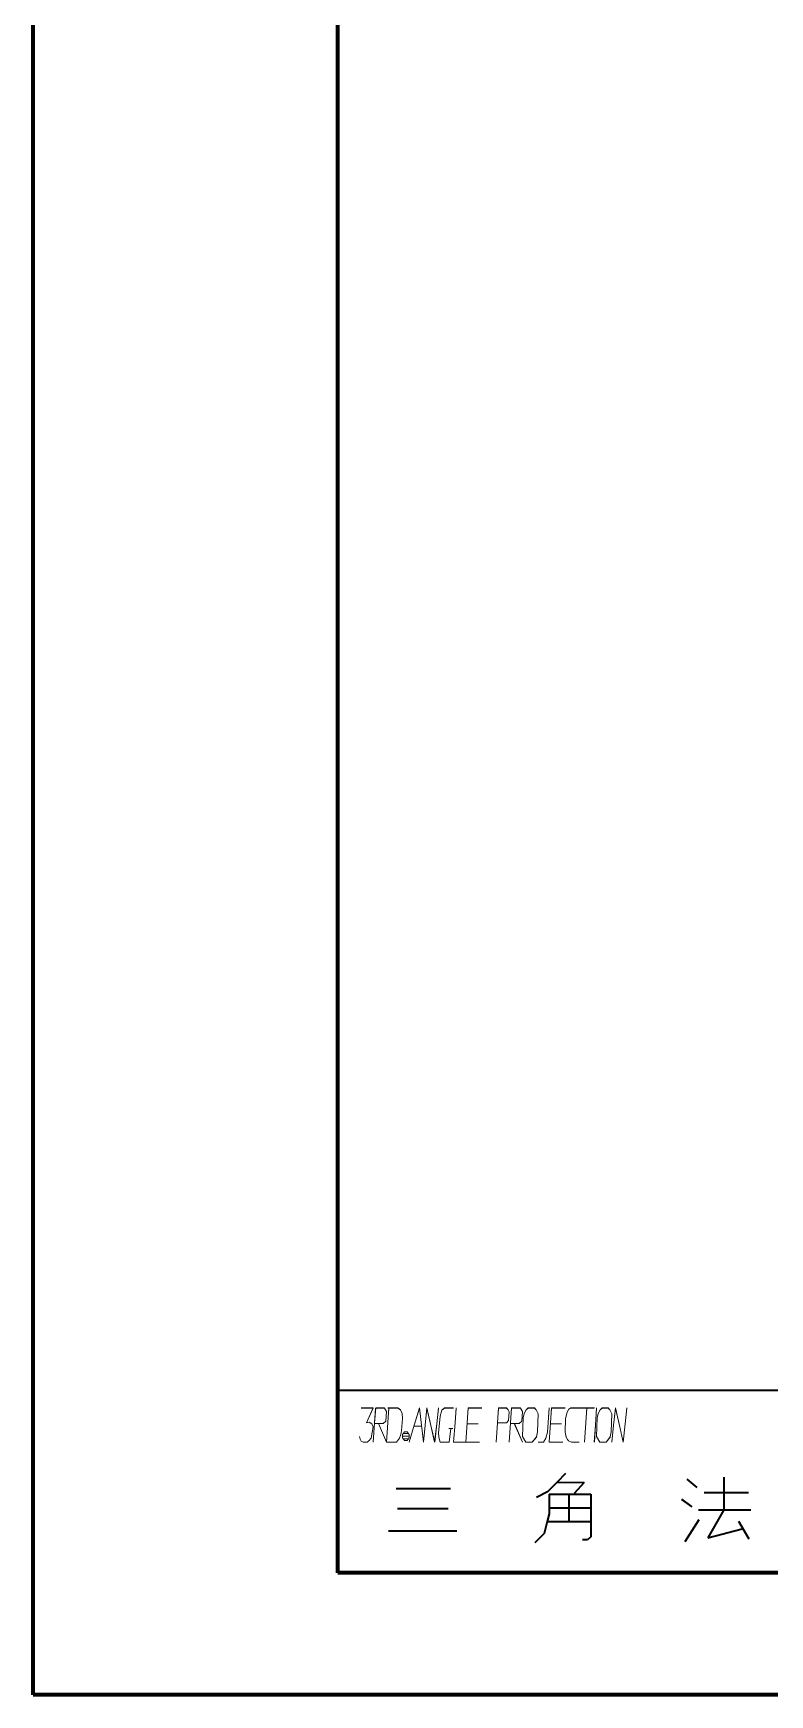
# Model space of a CAD drawing. Header units: millimetres. Extents: x 1333 to 104182, y -62616 to -5704.
# Drawn here: x 45509.3 to 45630.2, y -62590.8 to -62318 of the extents above; entities that cross this region are included whole.
import ezdxf

# ---------------------------------------------------------------- set-up
doc = ezdxf.new("R2010")
doc.units = ezdxf.units.MM
doc.header["$LTSCALE"] = 0.5
doc.layers.add('08', color=1, linetype='Continuous')
doc.layers.add('11', color=3, linetype='Continuous')

# ---------------------------------------------------------------- blocks, each defined once
blk = doc.blocks.new('999')
at = {"color": 7, "lineweight": 70}
for p, q in [((73401.98, -11943.12), (73401.98, -10161.12)), ((73476.98, -11913.12), (73476.98, -10191.12)), ((75894.98, -11913.12), (73476.98, -11913.12)), ((75924.98, -11943.12), (73401.98, -11943.12))]:
    blk.add_line(p, q, dxfattribs=at)
at = {"color": 7, "lineweight": 35}
blk.add_line((73476.98, -11868.12), (73587.98, -11868.12), dxfattribs=at)
at = {"color": 7, "lineweight": 35, "ltscale": 0.024651}
blk.add_line((73533.06, -11888.64), (73530.99, -11890.76), dxfattribs=at)
at = {"color": 7, "lineweight": 35, "ltscale": 0.111206}
blk.add_line((73491.34, -11892.3), (73504.68, -11892.3), dxfattribs=at)
at = {"color": 7, "lineweight": 35, "ltscale": 0.027872}
blk.add_line((73530.99, -11890.76), (73528.61, -11893.1), dxfattribs=at)
at = {"color": 7, "lineweight": 35, "ltscale": 0.055009}
blk.add_line((73530.99, -11890.76), (73537.59, -11890.83), dxfattribs=at)
at = {"color": 7, "lineweight": 35, "ltscale": 0.030689}
blk.add_line((73537.59, -11890.83), (73535.13, -11893.57), dxfattribs=at)
at = {"color": 7, "lineweight": 35, "ltscale": 0.026571}
blk.add_line((73562.94, -11890.01), (73565.36, -11892.09), dxfattribs=at)
at = {"color": 7, "lineweight": 35, "ltscale": 0.067187}
blk.add_line((73572.04, -11889.5), (73572.04, -11897.57), dxfattribs=at)
at = {"color": 7, "lineweight": 35, "ltscale": 0.025778}
blk.add_line((73528.61, -11893.1), (73525.88, -11894.55), dxfattribs=at)
at = {"color": 7, "lineweight": 35, "ltscale": 0.085266}
for p, q in [((73529.04, -11893.73), (73539.27, -11893.73)), ((73529.04, -11897.06), (73539.27, -11897.06))]:
    blk.add_line(p, q, dxfattribs=at)
at = {"color": 7, "lineweight": 35, "ltscale": 0.027725}
blk.add_line((73529.04, -11893.73), (73529.04, -11897.06), dxfattribs=at)
at = {"color": 7, "lineweight": 35, "ltscale": 0.055774}
blk.add_line((73533.88, -11893.73), (73533.88, -11900.42), dxfattribs=at)
at = {"color": 7, "lineweight": 35, "ltscale": 0.087085}
blk.add_line((73539.27, -11893.73), (73539.27, -11904.18), dxfattribs=at)
at = {"color": 7, "lineweight": 35, "ltscale": 0.026327}
blk.add_line((73561.61, -11894.98), (73564.15, -11896.86), dxfattribs=at)
at = {"color": 7, "lineweight": 35, "ltscale": 0.090796}
blk.add_line((73567.19, -11893.26), (73578.09, -11893.26), dxfattribs=at)
at = {"color": 7, "lineweight": 35, "ltscale": 0.104199}
blk.add_line((73491.65, -11897.25), (73504.15, -11897.25), dxfattribs=at)
at = {"color": 7, "lineweight": 35, "ltscale": 0.02588}
blk.add_line((73528.55, -11900.43), (73527.74, -11903.43), dxfattribs=at)
at = {"color": 7, "lineweight": 35, "ltscale": 0.015901}
blk.add_line((73529.04, -11898.58), (73528.55, -11900.43), dxfattribs=at)
at = {"color": 7, "lineweight": 35, "ltscale": 0.08938}
blk.add_line((73528.55, -11900.43), (73539.27, -11900.42), dxfattribs=at)
at = {"color": 7, "lineweight": 35, "ltscale": 0.01272}
blk.add_line((73529.04, -11897.06), (73529.04, -11898.58), dxfattribs=at)
at = {"color": 7, "lineweight": 35, "ltscale": 0.053073}
blk.add_line((73565.86, -11900.07), (73562.43, -11905.43), dxfattribs=at)
at = {"color": 7, "lineweight": 35, "ltscale": 0.107727}
blk.add_line((73565.75, -11897.57), (73578.67, -11897.57), dxfattribs=at)
at = {"color": 7, "lineweight": 35, "ltscale": 0.066593}
blk.add_line((73572.04, -11897.57), (73568.04, -11904.49), dxfattribs=at)
at = {"color": 7, "lineweight": 35, "ltscale": 0.041521}
blk.add_line((73575.67, -11900.38), (73578.16, -11904.7), dxfattribs=at)
at = {"color": 7, "lineweight": 35, "ltscale": 0.1401}
blk.add_line((73489.44, -11902.73), (73506.26, -11902.73), dxfattribs=at)
at = {"color": 7, "lineweight": 35, "ltscale": 0.026955}
blk.add_line((73527.74, -11903.43), (73525.45, -11905.71), dxfattribs=at)
at = {"color": 7, "lineweight": 35, "ltscale": 0.009216}
blk.add_line((73539.27, -11904.18), (73538.49, -11904.96), dxfattribs=at)
at = {"color": 7, "lineweight": 35, "ltscale": 0.073285}
blk.add_line((73568.04, -11904.49), (73576.53, -11902.21), dxfattribs=at)
at = {"color": 7, "lineweight": 13}
for points in [[(73482.29, -11879.52), (73482.45, -11880.15), (73482.7, -11880.68), (73483.2, -11880.89), (73484.21, -11880.89), (73484.62, -11880.57), (73485.21, -11879.94), (73485.71, -11877.11), (73485.38, -11876.37), (73484.71, -11875.95), (73484.04, -11876.16), (73485.71, -11872.49), (73482.7, -11872.49)], [(73485.71, -11880.89), (73486.04, -11876.16), (73486.29, -11872.49), (73488.46, -11872.49), (73488.96, -11873.33), (73488.8, -11875.74), (73488.13, -11876.27), (73486.04, -11876.27)], [(73486.96, -11876.27), (73488.96, -11880.89)], [(73488.96, -11880.89), (73491.39, -11880.89), (73492.14, -11879.94), (73492.47, -11879), (73492.64, -11878.05), (73492.89, -11875.11), (73492.8, -11873.85), (73492.39, -11872.91), (73491.72, -11872.49), (73489.3, -11872.49)], [(73489.55, -11872.49), (73489.3, -11876.06), (73488.96, -11880.89)], [(73494.56, -11880.89), (73495.81, -11876.69), (73497.06, -11872.49), (73497.56, -11876.69), (73498.06, -11880.89)], [(73498.06, -11880.89), (73498.48, -11876.69), (73498.9, -11872.49), (73499.9, -11876.79), (73500.82, -11880.89), (73501.32, -11876.37), (73501.74, -11872.49)], [(73504.82, -11877.53), (73504.41, -11880.89), (73502.15, -11880.89), (73501.82, -11879.63), (73501.74, -11878.68), (73502.15, -11874.48), (73502.57, -11873.01), (73503.24, -11872.49), (73505.49, -11872.49)], [(73508.5, -11880.89), (73505.49, -11880.89), (73505.83, -11876.16), (73506.08, -11872.49)], [(73511.84, -11880.89), (73508.5, -11880.89), (73508.83, -11876.16), (73509.08, -11872.49), (73512.42, -11872.49)], [(73508.83, -11876.37), (73511.5, -11876.37)], [(73515.93, -11880.89), (73516.26, -11876.16), (73516.51, -11872.49), (73518.51, -11872.49), (73518.93, -11872.91), (73519.18, -11873.43), (73519.02, -11875.53), (73518.51, -11876.16), (73516.26, -11876.16)], [(73519.18, -11880.89), (73519.52, -11876.16), (73519.77, -11872.49), (73521.94, -11872.49), (73522.44, -11873.33), (73522.27, -11875.74), (73521.6, -11876.27), (73519.52, -11876.27)], [(73520.43, -11876.27), (73522.44, -11880.89)], [(73529.03, -11872.49), (73528.62, -11878.47), (73528.2, -11879.94), (73527.61, -11880.89), (73526.28, -11880.89)], [(73532.37, -11880.89), (73529.03, -11880.89), (73529.37, -11876.16), (73529.62, -11872.49), (73532.96, -11872.49)], [(73529.37, -11876.37), (73532.04, -11876.37)], [(73536.38, -11880.89), (73534.54, -11880.89), (73533.79, -11880.57), (73533.54, -11880.26), (73533.21, -11879.63), (73532.96, -11878.47), (73533.04, -11875.11), (73533.46, -11873.54), (73533.87, -11872.8), (73534.38, -11872.49), (73536.46, -11872.49)], [(73536.46, -11872.49), (73540.13, -11872.49)], [(73537.71, -11880.89), (73538.05, -11876.16), (73538.3, -11872.49)], [(73540.13, -11880.89), (73540.39, -11876.69), (73540.64, -11872.49)], [(73544.48, -11880.89), (73544.89, -11876.69), (73545.31, -11872.49), (73546.31, -11876.79), (73547.23, -11880.89), (73547.73, -11876.37), (73548.15, -11872.49)], [(73494.56, -11879.42), (73492.89, -11879.42)], [(73493.06, -11878.79), (73494.39, -11878.79)], [(73493.06, -11880.05), (73494.39, -11880.05)], [(73495.73, -11877), (73497.56, -11877)], [(73504.32, -11877.53), (73505.33, -11877.53)]]:
    blk.add_lwpolyline(points, dxfattribs=at)
for points in [[(73524.86, -11880.89), (73525.86, -11879.63), (73526.11, -11878.37), (73526.28, -11873.96), (73525.78, -11872.91), (73525.36, -11872.49), (73523.86, -11872.49), (73523.36, -11872.91), (73522.86, -11873.85), (73522.61, -11874.9), (73522.44, -11879.52), (73523.27, -11880.89)], [(73543.06, -11880.89), (73544.06, -11879.63), (73544.31, -11878.37), (73544.48, -11873.96), (73543.97, -11872.91), (73543.56, -11872.49), (73542.05, -11872.49), (73541.55, -11872.91), (73541.05, -11873.85), (73540.8, -11874.9), (73540.64, -11879.52), (73541.47, -11880.89)], [(73493.39, -11880.47), (73494.06, -11880.47), (73494.56, -11879.84), (73494.56, -11879), (73494.06, -11878.37), (73493.39, -11878.37), (73492.89, -11879), (73492.89, -11879.84)]]:
    blk.add_lwpolyline(points, close=True, dxfattribs=at)

msp = doc.modelspace()

# ---------------------------------------------------------------- linework, layer by layer
at = {"color": 7, "lineweight": 70}
for p, q in [((45559.32, -62570.825), (45559.32, -61422.825)), ((47171.32, -62570.825), (45559.32, -62570.825)), ((47191.32, -62590.825), (45509.32, -62590.825))]:
    msp.add_line(p, q, dxfattribs=at)
at = {"color": 7, "lineweight": 35}
msp.add_line((45559.32, -62540.825), (45633.32, -62540.825), dxfattribs=at)
at = {"color": 7, "lineweight": 35, "ltscale": 0.024651}
msp.add_line((45596.708, -62554.507), (45595.329, -62555.916), dxfattribs=at)
at = {"color": 7, "lineweight": 35, "ltscale": 0.067187}
msp.add_line((45622.692, -62555.081), (45622.692, -62560.456), dxfattribs=at)
at = {"color": 7, "lineweight": 35, "ltscale": 0.111206}
msp.add_line((45568.891, -62556.946), (45577.788, -62556.946), dxfattribs=at)
at = {"color": 7, "lineweight": 35, "ltscale": 0.025778}
msp.add_line((45593.741, -62557.482), (45591.918, -62558.447), dxfattribs=at)
at = {"color": 7, "lineweight": 35, "ltscale": 0.027872}
msp.add_line((45595.329, -62555.916), (45593.741, -62557.482), dxfattribs=at)
at = {"color": 7, "lineweight": 35, "ltscale": 0.085266}
for p, q in [((45594.027, -62557.899), (45600.848, -62557.899)), ((45594.027, -62560.117), (45600.848, -62560.117))]:
    msp.add_line(p, q, dxfattribs=at)
at = {"color": 7, "lineweight": 35, "ltscale": 0.027725}
msp.add_line((45594.027, -62557.899), (45594.027, -62560.117), dxfattribs=at)
at = {"color": 7, "lineweight": 35, "ltscale": 0.055009}
msp.add_line((45595.329, -62555.916), (45599.729, -62555.968), dxfattribs=at)
at = {"color": 7, "lineweight": 35, "ltscale": 0.055774}
msp.add_line((45597.255, -62557.899), (45597.255, -62562.361), dxfattribs=at)
at = {"color": 7, "lineweight": 35, "ltscale": 0.030689}
msp.add_line((45599.729, -62555.968), (45598.088, -62557.795), dxfattribs=at)
at = {"color": 7, "lineweight": 35, "ltscale": 0.087085}
msp.add_line((45600.848, -62557.899), (45600.848, -62564.866), dxfattribs=at)
at = {"color": 7, "lineweight": 35, "ltscale": 0.026571}
msp.add_line((45616.625, -62555.42), (45618.24, -62556.803), dxfattribs=at)
at = {"color": 7, "lineweight": 35, "ltscale": 0.090796}
msp.add_line((45619.463, -62557.586), (45626.727, -62557.586), dxfattribs=at)
at = {"color": 7, "lineweight": 35, "ltscale": 0.104199}
msp.add_line((45569.101, -62560.246), (45577.437, -62560.246), dxfattribs=at)
at = {"color": 7, "lineweight": 35, "ltscale": 0.01272}
msp.add_line((45594.027, -62560.117), (45594.027, -62561.135), dxfattribs=at)
at = {"color": 7, "lineweight": 35, "ltscale": 0.026327}
msp.add_line((45615.74, -62558.734), (45617.433, -62559.986), dxfattribs=at)
at = {"color": 7, "lineweight": 35, "ltscale": 0.107727}
msp.add_line((45618.5, -62560.456), (45627.118, -62560.456), dxfattribs=at)
at = {"color": 7, "lineweight": 35, "ltscale": 0.066593}
msp.add_line((45622.692, -62560.456), (45620.028, -62565.07), dxfattribs=at)
at = {"color": 7, "lineweight": 35, "ltscale": 0.02588}
msp.add_line((45593.698, -62562.363), (45593.162, -62564.363), dxfattribs=at)
at = {"color": 7, "lineweight": 35, "ltscale": 0.015901}
msp.add_line((45594.027, -62561.135), (45593.698, -62562.363), dxfattribs=at)
at = {"color": 7, "lineweight": 35, "ltscale": 0.08938}
msp.add_line((45593.698, -62562.363), (45600.848, -62562.361), dxfattribs=at)
at = {"color": 7, "lineweight": 35, "ltscale": 0.053073}
msp.add_line((45618.578, -62562.126), (45616.287, -62565.701), dxfattribs=at)
at = {"color": 7, "lineweight": 35, "ltscale": 0.041521}
msp.add_line((45625.113, -62562.335), (45626.774, -62565.211), dxfattribs=at)
at = {"color": 7, "lineweight": 35, "ltscale": 0.1401}
msp.add_line((45567.63, -62563.896), (45578.838, -62563.896), dxfattribs=at)
at = {"color": 7, "lineweight": 35, "ltscale": 0.026955}
msp.add_line((45593.162, -62564.363), (45591.637, -62565.888), dxfattribs=at)
at = {"color": 7, "lineweight": 35, "ltscale": 0.01073}
msp.add_line((45600.327, -62565.387), (45599.468, -62565.387), dxfattribs=at)
at = {"color": 7, "lineweight": 35, "ltscale": 0.009216}
msp.add_line((45600.848, -62564.866), (45600.327, -62565.387), dxfattribs=at)
at = {"color": 7, "lineweight": 35, "ltscale": 0.073285}
msp.add_line((45620.028, -62565.07), (45625.691, -62563.553), dxfattribs=at)
at = {"color": 3}
msp.add_lwpolyline([(45509.32, -61402.825), (47191.32, -61402.825), (47191.32, -62590.825), (45509.32, -62590.825)], close=True, dxfattribs=at)
at = {"color": 7, "lineweight": 13}
for points in [[(45562.859, -62548.425), (45562.97, -62548.845), (45563.137, -62549.195), (45563.471, -62549.335), (45564.139, -62549.335), (45564.417, -62549.125), (45564.807, -62548.705), (45565.141, -62546.815), (45564.918, -62546.325), (45564.473, -62546.045), (45564.028, -62546.185), (45565.141, -62543.735), (45563.137, -62543.735)], [(45565.141, -62549.335), (45565.363, -62546.185), (45565.53, -62543.735), (45566.977, -62543.735), (45567.311, -62544.295), (45567.2, -62545.905), (45566.754, -62546.255), (45565.363, -62546.255)], [(45567.311, -62549.335), (45568.925, -62549.335), (45569.426, -62548.705), (45569.648, -62548.075), (45569.759, -62547.445), (45569.926, -62545.485), (45569.871, -62544.645), (45569.593, -62544.015), (45569.147, -62543.735), (45567.533, -62543.735)], [(45567.7, -62543.735), (45567.533, -62546.115), (45567.311, -62549.335)], [(45571.039, -62549.335), (45571.874, -62546.535), (45572.709, -62543.735), (45573.043, -62546.535), (45573.377, -62549.335)], [(45573.377, -62549.335), (45573.655, -62546.535), (45573.933, -62543.735), (45574.601, -62546.605), (45575.213, -62549.335), (45575.547, -62546.325), (45575.825, -62543.735)], [(45577.884, -62547.095), (45577.606, -62549.335), (45576.104, -62549.335), (45575.881, -62548.495), (45575.825, -62547.865), (45576.104, -62545.065), (45576.382, -62544.085), (45576.827, -62543.735), (45578.33, -62543.735)], [(45580.333, -62549.335), (45578.33, -62549.335), (45578.552, -62546.185), (45578.719, -62543.735)], [(45582.559, -62549.335), (45580.333, -62549.335), (45580.556, -62546.185), (45580.723, -62543.735), (45582.949, -62543.735)], [(45585.286, -62549.335), (45585.508, -62546.185), (45585.675, -62543.735), (45587.011, -62543.735), (45587.289, -62544.015), (45587.456, -62544.365), (45587.345, -62545.765), (45587.011, -62546.185), (45585.508, -62546.185)], [(45587.456, -62549.335), (45587.679, -62546.185), (45587.846, -62543.735), (45589.293, -62543.735), (45589.627, -62544.295), (45589.515, -62545.905), (45589.07, -62546.255), (45587.679, -62546.255)], [(45594.023, -62543.735), (45593.745, -62547.725), (45593.466, -62548.705), (45593.077, -62549.335), (45592.186, -62549.335)], [(45596.249, -62549.335), (45594.023, -62549.335), (45594.245, -62546.185), (45594.412, -62543.735), (45596.638, -62543.735)], [(45598.92, -62549.335), (45597.696, -62549.335), (45597.195, -62549.125), (45597.028, -62548.915), (45596.805, -62548.495), (45596.638, -62547.725), (45596.694, -62545.485), (45596.972, -62544.435), (45597.251, -62543.945), (45597.584, -62543.735), (45598.976, -62543.735)], [(45598.976, -62543.735), (45601.424, -62543.735)], [(45599.81, -62549.335), (45600.033, -62546.185), (45600.2, -62543.735)], [(45601.424, -62549.335), (45601.591, -62546.535), (45601.758, -62543.735)], [(45604.318, -62549.335), (45604.596, -62546.535), (45604.875, -62543.735), (45605.542, -62546.605), (45606.155, -62549.335), (45606.488, -62546.325), (45606.767, -62543.735)], [(45565.975, -62546.255), (45567.311, -62549.335)], [(45571.819, -62546.745), (45573.043, -62546.745)], [(45580.556, -62546.325), (45582.336, -62546.325)], [(45588.291, -62546.255), (45589.627, -62549.335)], [(45594.245, -62546.325), (45596.026, -62546.325)], [(45571.039, -62548.355), (45569.926, -62548.355)], [(45570.038, -62547.935), (45570.928, -62547.935)], [(45570.038, -62548.775), (45570.928, -62548.775)], [(45577.55, -62547.095), (45578.218, -62547.095)]]:
    msp.add_lwpolyline(points, dxfattribs=at)
for points in [[(45591.24, -62549.335), (45591.908, -62548.495), (45592.075, -62547.655), (45592.186, -62544.715), (45591.853, -62544.015), (45591.574, -62543.735), (45590.573, -62543.735), (45590.239, -62544.015), (45589.905, -62544.645), (45589.738, -62545.345), (45589.627, -62548.425), (45590.183, -62549.335)], [(45603.372, -62549.335), (45604.04, -62548.495), (45604.207, -62547.655), (45604.318, -62544.715), (45603.984, -62544.015), (45603.706, -62543.735), (45602.704, -62543.735), (45602.37, -62544.015), (45602.036, -62544.645), (45601.87, -62545.345), (45601.758, -62548.425), (45602.315, -62549.335)], [(45570.26, -62549.055), (45570.706, -62549.055), (45571.039, -62548.635), (45571.039, -62548.075), (45570.706, -62547.655), (45570.26, -62547.655), (45569.926, -62548.075), (45569.926, -62548.635)]]:
    msp.add_lwpolyline(points, close=True, dxfattribs=at)
at = {"layer": '11'}
msp.add_lwpolyline([(45509.32, -61402.825), (47191.32, -61402.825), (47191.32, -62590.825), (45509.32, -62590.825)], close=True, dxfattribs=at)

# ---------------------------------------------------------------- block references
at = {"layer": '08', "color": 55, "xscale": 0.6666666666860692, "yscale": 0.6666666666642413, "zscale": 0.6666666666666666}
msp.add_blockref('999', (-3425.332, -54628.745), dxfattribs=at)

doc.saveas('drawing.dxf')
